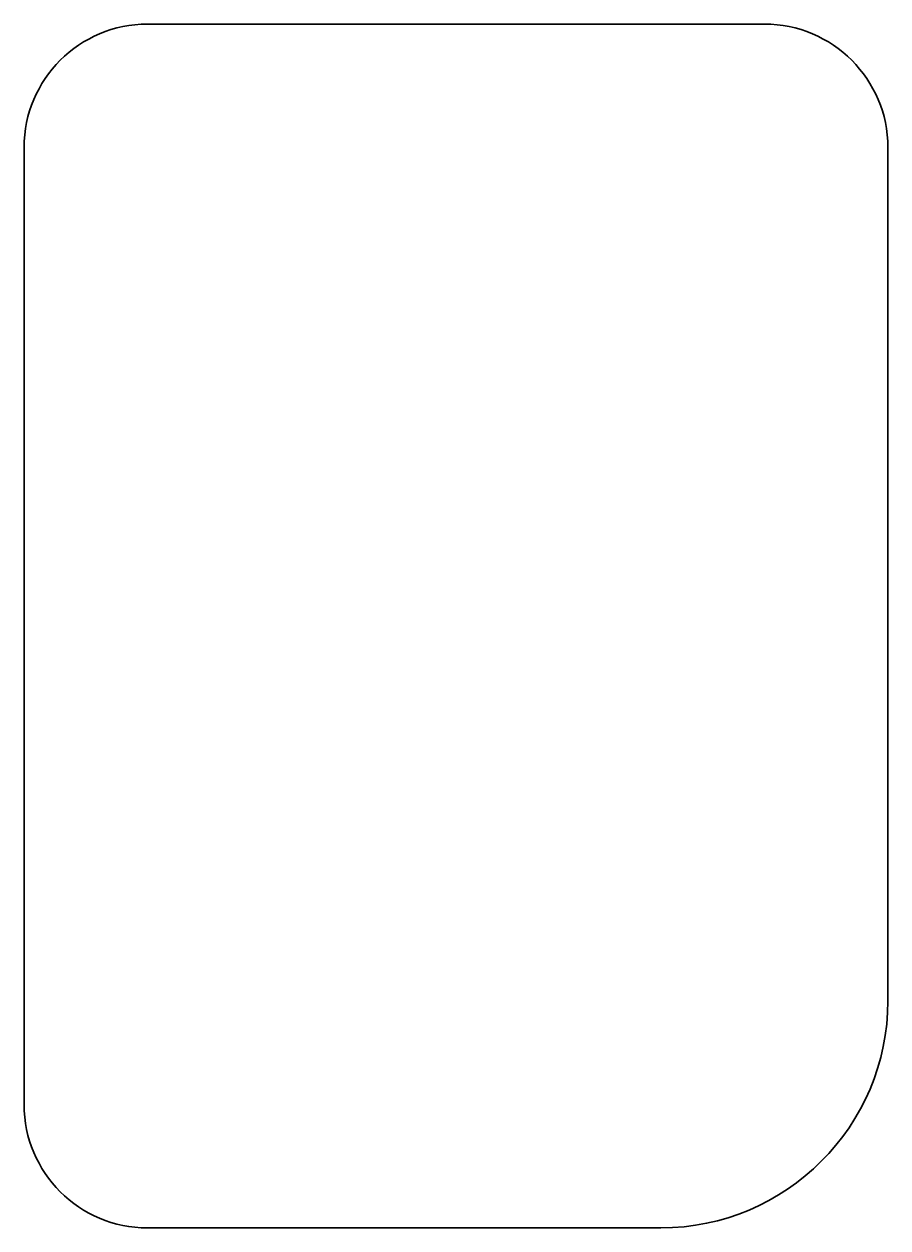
# Model space of a CAD drawing. Header units: millimetres. Extents: x 115.2 to 183.5, y 139.1 to 234.3.
import ezdxf

# ---------------------------------------------------------------- set-up
doc = ezdxf.new("R2010")
doc.units = ezdxf.units.MM
doc.header["$MEASUREMENT"] = 0
doc.layers.add('Layer 1', color=7, linetype='Continuous')

# ---------------------------------------------------------------- blocks, each defined once
blk = doc.blocks.new('block 3')
at = {"layer": 'Layer 1', "color": 7, "lineweight": 35, "true_color": 0xffffff}
blk.add_open_spline([(173.724, 234.254), (173.724, 234.254), (124.973, 234.254), (124.973, 234.254), (119.605, 234.254), (115.224, 229.874), (115.224, 224.506), (115.224, 224.506), (115.224, 148.838), (115.224, 148.838), (115.224, 143.471), (119.605, 139.09), (124.973, 139.09), (124.973, 139.09), (165.536, 139.09), (165.536, 139.09), (175.41, 139.09), (183.472, 147.153), (183.472, 157.027), (183.472, 157.027), (183.472, 224.506), (183.472, 224.506), (183.472, 229.874), (179.092, 234.254), (173.724, 234.254)], degree=3, knots=[0, 0, 0, 0, 1, 1, 1, 2, 2, 2, 3, 3, 3, 4, 4, 4, 5, 5, 5, 6, 6, 6, 7, 7, 7, 8, 8, 8, 8], dxfattribs=at)
blk = doc.blocks.new('block 2')
at = {"layer": 'Layer 1'}
blk.add_blockref('block 3', (0, 0), dxfattribs=at)

msp = doc.modelspace()

# ---------------------------------------------------------------- block references
at = {"layer": 'Layer 1'}
msp.add_blockref('block 2', (0, 0), dxfattribs=at)

doc.saveas('drawing.dxf')
